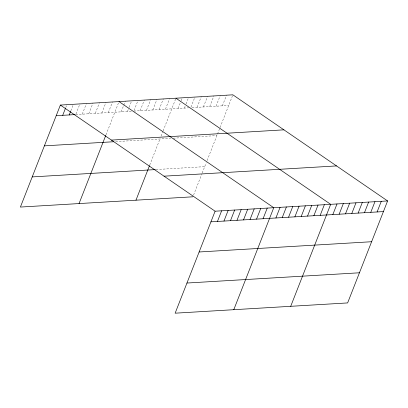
<?xml version="1.0" encoding="UTF-8"?>
<svg xmlns="http://www.w3.org/2000/svg" width="408" height="408" viewBox="0 0 408 408"><rect width="100%" height="100%" fill="white"/><g stroke="black" fill="none" stroke-linecap="round" stroke-linejoin="round"><path stroke-width="0.31" stroke-dasharray="2.04 1.53" d="M65.724 107.641L66.652 105.279M70.854 110.797L73.17 104.892M75.98 113.959L79.917 103.913M82.263 114.163L86.435 103.525M88.781 113.776L92.948 103.137M95.299 113.388L99.465 102.75M101.816 113.001L105.983 102.362M108.329 112.613L112.501 101.974M105.988 134.834L119.014 101.587M121.171 111.848L125.343 101.209M127.495 111.471L128.887 107.926M129.117 107.335L131.667 100.832M134.054 110.502L137.991 100.46M140.148 110.721L144.315 100.082M146.472 110.344L150.639 99.705M152.796 109.966L156.963 99.328M159.12 109.589L163.292 98.95M165.444 109.211L169.616 98.578M149.741 165.051L159.956 138.98M161.094 136.083L162.909 131.447M163.139 130.866L175.94 98.201M178.097 108.462L180.877 101.368M181.106 100.781L182.264 97.823M184.421 108.084L185.115 106.315M186.043 103.948L188.588 97.446M190.975 107.12L194.912 97.073M197.069 107.335L201.241 96.696M203.393 106.957L207.565 96.319M209.717 106.58L213.889 95.941M216.046 106.202L220.213 95.569M222.37 105.83L226.537 95.192M193.576 195.06L201.756 174.191M202.21 173.033L206.229 162.772M207.101 160.553L219.835 128.061M220.06 127.48L232.861 94.814M75.75 114.551L131.289 111.246M133.824 111.093L188.848 107.824M192.01 107.636L228.694 105.453M115.683 141.617L170.707 138.343M173.237 138.195L216.883 135.599M156.009 169.549L204.709 166.653"/><path stroke-width="0.61" d="M387.6 200.94L215.103 211.201L175.139 313.186L347.631 302.925L387.6 200.94L232.861 94.814L60.369 105.075L20.4 207.06L192.897 196.799M62.715 115.326L65.494 108.232M69.233 114.939L70.62 111.389M79.05 203.572L105.759 135.41M135.971 200.185L149.522 165.602M217.454 221.452L221.621 210.814M223.966 221.065L228.138 210.426M230.484 220.677L234.656 210.038M237.002 220.289L241.169 209.651M243.52 219.902L247.687 209.263M250.033 219.514L254.204 208.876M256.55 219.127L260.722 208.488M263.068 218.739L267.235 208.1M233.784 309.697L273.753 207.713L119.014 101.587M275.91 217.974L280.077 207.335M282.234 217.597L286.401 206.958M288.558 217.219L292.73 206.586M294.882 216.847L299.054 206.208M301.206 216.47L305.378 205.831M307.535 216.092L311.702 205.454M313.859 215.715L318.026 205.081M320.183 215.342L324.35 204.704M290.71 306.311L330.679 204.326L175.94 98.201M332.831 214.588L337.003 203.949M339.155 214.21L343.327 203.577M345.484 213.838L349.651 203.199M351.808 213.46L355.975 202.822M358.132 213.083L362.299 202.445M364.456 212.706L368.628 202.072M370.78 212.333L374.952 201.695M377.104 211.956L381.276 201.317M56.197 115.714L75.154 114.587M111.43 140.097L283.927 129.836M44.385 145.855L113.786 141.729M32.212 176.914L155.377 169.59M164.041 176.179L336.539 165.918M210.936 221.84L383.433 211.579M199.124 251.981L371.617 241.725M186.951 283.04L359.448 272.784M60.369 105.075L215.103 211.201"/></g></svg>
